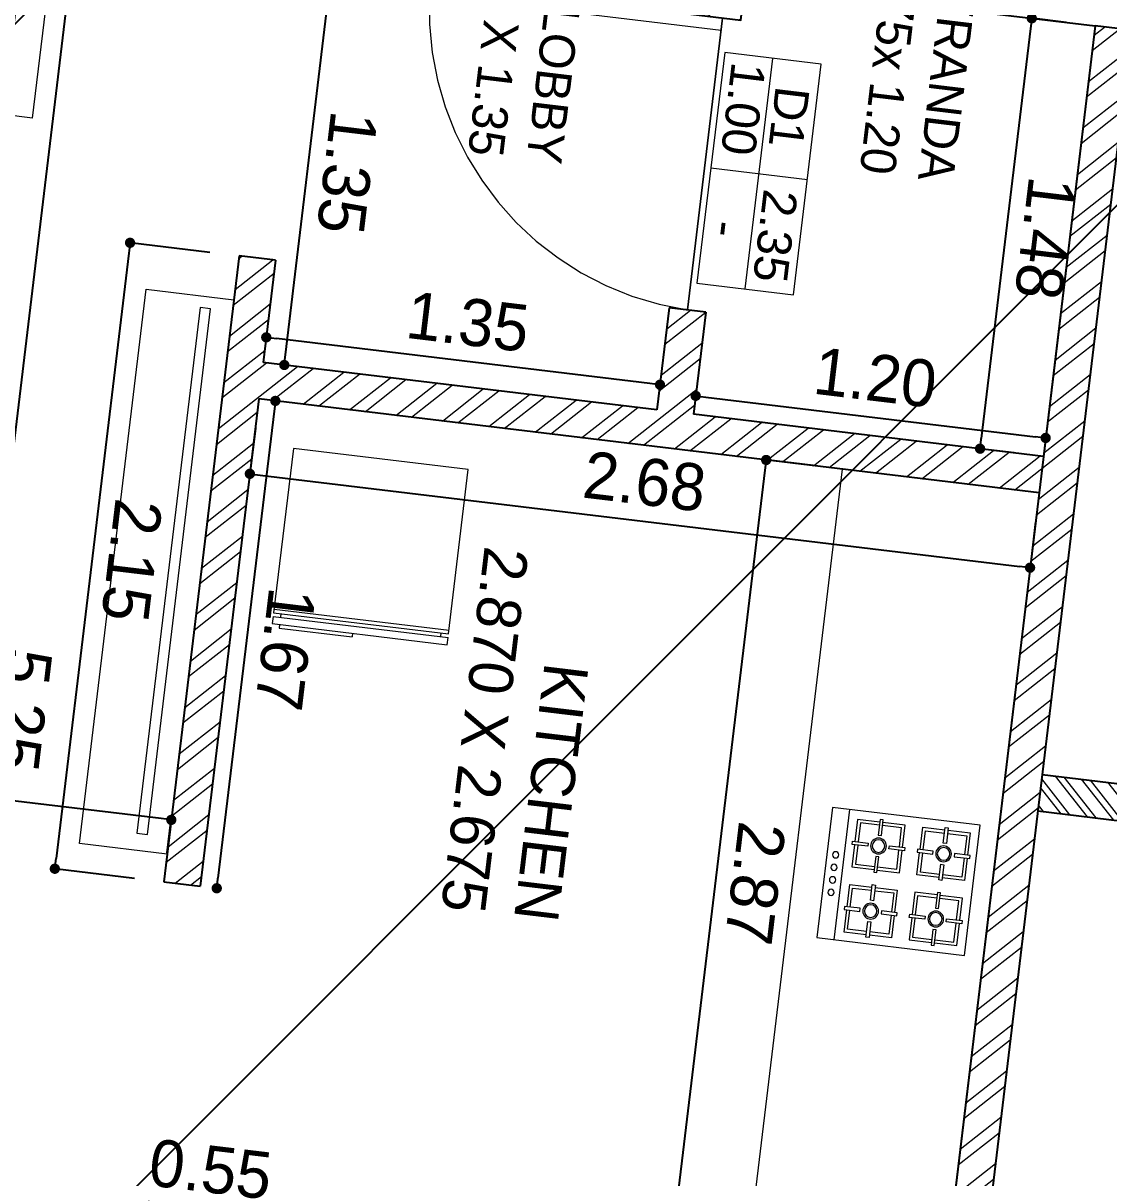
# Model space of a CAD drawing. Header units: metres. Extents: x 494 to 1845, y -666 to 1061.
# Drawn here: x 1753.7713 to 1753.9066, y 284.979 to 285.1229 of the extents above; entities that cross this region are included whole.
import ezdxf
from ezdxf.enums import TextEntityAlignment as Align

# ---------------------------------------------------------------- set-up
doc = ezdxf.new("R2010")
doc.units = ezdxf.units.M
doc.header["$MEASUREMENT"] = 0
doc.linetypes.add('1', pattern=[0])
doc.linetypes.add('DASHED2', pattern=[0.375, 0.25, -0.125])
doc.layers.get('Defpoints').update_dxf_attribs({"color": 12})
for name, color, linetype in [('A-AREA', 1, 'Continuous'), ('COLUMN', 1, 'Continuous'), ('VDA-TEXT', 250, '1')]:
    doc.layers.add(name, color=color, linetype=linetype)
for name, color, linetype, lineweight in [('A-Furniture', 8, 'Continuous', 13), ('A-Wall Hatch', 8, 'Continuous', 9), ('DIMENSION', 8, 'Continuous', 5), ('VDA-DOOR', 23, 'Continuous', 5), ('VDA-DW TAGS', 4, 'Continuous', 9), ('VDA-FURNITURE', 8, 'Continuous', 13), ('VDA-HATCH', 8, 'Continuous', 9), ('VDA-WALL', 250, 'Continuous', 25)]:
    doc.layers.add(name, color=color, linetype=linetype, lineweight=lineweight)
doc.styles.add('arial', font='arial.ttf', dxfattribs={"height": 0.3})
doc.styles.add('RS', font='GOTHIC.TTF')
doc.dimstyles.new('SMALL-1', dxfattribs={"dimtxt": 0.16, "dimasz": 0.035, "dimexe": 0, "dimexo": 0.1, "dimgap": 0.05, "dimtad": 1, "dimzin": 0, "dimdsep": 46, "dimtxsty": 'RS', "dimblk": 'DOT', "dimcen": 2.5, "dimclrd": 256, "dimclre": 256, "dimclrt": 5, "dimadec": 0, "dimazin": 0, "dimtfac": 1, "dimtdec": 3, "dimtofl": 0, "dimtmove": 0, "dimatfit": 3, "dimfxl": 0, "dimtolj": 1, "dimtzin": 0, "dimarcsym": 0})

# ---------------------------------------------------------------- blocks, each defined once
blk = doc.blocks.new('zw$FFF1')
at = {"layer": 'A-Furniture', "color": 8, "extrusion": (1.515233374942575e-06, 1.204778837000339e-06, 0.9999999999981264)}
for p, q in [((0.6212500063702464, 2.488734973128885), (0.6212433241307735, 1.938893890124746)), ((1.371250006370246, 2.488725858158432), (0.6212500063702464, 2.488734973128885)), ((1.371243322268128, 1.938725731684826), (1.371250006370246, 2.488725858158432)), ((1.548996269702911, 2.488723697606474), (1.548989587463439, 1.938882614485919)), ((2.298996269702911, 2.488714582519606), (1.548996269702911, 2.488723697606474)), ((2.298989585600793, 1.938714456046), (2.298996269702911, 2.488714582519606)), ((0.7212487906217575, 2.388733757776208), (0.7212421065196395, 1.838733757613227)), ((1.271248790435493, 2.38872707344126), (0.7212487906217575, 2.388733757776208)), ((1.271242106333375, 1.838727073278278), (1.271248790435493, 2.38872707344126)), ((1.648995053954422, 2.388722482253797), (1.648988369852304, 1.838722482090816)), ((2.198995053768158, 2.388715797802433), (1.648995053954422, 2.388722482253797)), ((2.19898836966604, 1.838715797755867), (2.198995053768158, 2.388715797802433)), ((0.6212433241307735, 1.938893890124746), (0.7214021123945713, 1.938733629649505)), ((0.7214021123945713, 1.938733629649505), (0.7212433218955994, 1.93873363151215)), ((1.271243321709335, 1.938726946944371), (1.371243322268128, 1.938725731568411)), ((1.548989587463439, 1.938882614485919), (1.649148375727236, 1.938722354010679)), ((1.649148375727236, 1.938722354010679), (1.648989585228264, 1.938722355989739)), ((2.198989585042, 1.93871567142196), (2.298989584669471, 1.938714456046)), ((0.7212421065196395, 1.838733757613227), (1.271242106333375, 1.838727073278278)), ((1.648988369852304, 1.838722482090816), (2.19898836966604, 1.838715797755867))]:
    blk.add_line(p, q, dxfattribs=at)
at = {"layer": 'A-Furniture', "color": 8, "extrusion": (1.515233371707305e-06, -1.204778841069292e-06, 0.9999999999981264)}
for p, q in [((0.5500000007450581, 1.850006682798266), (9.313225746154785e-10, 1.849999999860302)), ((0, 1.849999999860302), (2.24793329834938e-05, 0)), ((0.5500012151896954, 1.750006682821549), (0.5500000007450581, 1.850006682798266)), ((0.1000012140721083, 1.750001214910299), (0.1000212645158172, 0.1000012150034308)), ((0.6500012148171663, 1.750007897731848), (0.1000012150034308, 1.750001214910299)), ((0.6500212643295527, 0.1000078979413956), (0.6500012148171663, 1.750007897731848)), ((0.6500078989192843, 1.200007897801697), (0.1000078991055489, 1.200001214980148)), ((0.6500145820900798, 0.6500078978715464), (0.1000145813450217, 0.650001215049997)), ((0.6500212643295527, 0.1000078979413956), (0.1000212645158172, 0.1000012150034308)), ((0.5500224800780416, 6.68293796479702e-06), (0.5500212647020817, 0.1000066829146817)), ((0.5500224800780416, 6.68293796479702e-06), (2.24793329834938e-05, 0))]:
    blk.add_line(p, q, dxfattribs=at)
at = {"layer": 'A-Furniture', "color": 8, "extrusion": (1.515233371707305e-06, -1.204778841069291e-06, 0.9999999999981264)}
for p, q in [((2.212546726688743, 1.752808351884596), (0.7327740155160427, 1.752790371072479)), ((0.7327740155160427, 1.752790371072479), (0.7327941320836544, 0.09728157555218786)), ((2.212566843256354, 0.09729955636430532), (2.212546726688743, 1.752808351884596)), ((0.7327941320836544, 0.09728157555218786), (2.212566843256354, 0.09729955636430532))]:
    blk.add_line(p, q, dxfattribs=at)
blk = doc.blocks.new('zw$8B81')
at = {"layer": 'VDA-FURNITURE', "extrusion": (-2.11098337400021e-05, -1.086347123934214e-08, 0.9999999997771876)}
for p, q in [((0.03749999962747097, 0.6000000006752089), (0.01250000018626451, 0.6000000006752089)), ((0.01250000018626451, 0.6000000006752089), (0.01250000018626451, 1.164153218269348e-10)), ((0.03749999962747097, 0.6000000006752089), (0.03749999962747097, 1.164153218269348e-10)), ((0.6124999998137355, 0.6000000005587935), (0.04999999981373549, 0.6000000006752089)), ((0.04999999981373549, 0.6000000006752089), (0.04999999981373549, 1.164153218269348e-10)), ((0.0625, 0.6000000006752089), (0.0625, 1.164153218269348e-10)), ((0.6124999998137355, 0), (0.6124999998137355, 0.6000000005587935)), ((0.01250000018626451, 0.5750000003026798), (0, 0.5750000003026798)), ((0, 0.5750000003026798), (0, 0.3250000003026798)), ((0.04999999981373549, 0.5750000003026798), (0.03749999962747097, 0.5750000003026798)), ((0.01250000018626451, 0.3250000003026798), (0, 0.3250000003026798)), ((0.01250000018626451, 1.164153218269348e-10), (0.03749999962747097, 1.164153218269348e-10)), ((0.03749999962747097, 0.02500000048894435), (0.04999999981373549, 0.02500000048894435)), ((0.04999999981373549, 1.164153218269348e-10), (0.6124999998137355, 0))]:
    blk.add_line(p, q, dxfattribs=at)
blk = doc.blocks.new('zw$80F')
at = {"layer": 'A-Furniture', "extrusion": (0.0001700572638900426, -4.782336523538391e-05, 0.9999999843967263)}
blk.add_line((0.06005996465682983, 0.4461597442859784, 4.547967870777294e-07), (0.06005996465682983, 2.328306436538696e-10), dxfattribs=at)
at = {"layer": 'A-Furniture', "extrusion": (0.0001700572638900425, -4.78233652353839e-05, 0.9999999843967262), "elevation": -1.066843014996266e-05}
for points in [[(0.5062197120860219, 3.37604433298111e-09), (1.862645149230957e-09, -6.984919309616089e-10), (-9.313225746154785e-10, 0.4461597438203171), (0.5062197092920542, 0.4461597478948534)], [(0.1769623979926109, 0.4247097575571388), (0.1662374036386609, 0.4247097574407235), (0.1662374045699835, 0.3710847881156951), (0.1769623979926109, 0.3710847882321104)], [(0.3893172759562731, 0.4247097591869533), (0.4000422693789005, 0.4247097593033686), (0.4000422703102231, 0.3710847899783403), (0.3893172759562731, 0.3710847899783403)], [(0.08150995336472988, 0.3292573114158586), (0.0815099524334073, 0.3399823053041473), (0.1351349223405123, 0.3399823056533933), (0.1351349223405123, 0.3292573118815199)], [(0.2616898501291871, 0.3399823067011312), (0.2616898501291871, 0.3292573128128424), (0.2080648802220821, 0.3292573124635965), (0.2080648802220821, 0.3399823062354699)], [(0.3045898247510195, 0.3399823070503771), (0.3045898256823421, 0.3292573131620884), (0.3582147946581244, 0.3292573136277497), (0.3582147946581244, 0.3399823075160384)], [(0.4847697224467993, 0.3292573146754876), (0.4847697224467993, 0.3399823085637763), (0.4311447525396943, 0.339982308098115), (0.4311447525396943, 0.3292573142098263)], [(0.1662374055013061, 0.2445298605598509), (0.1769623989239335, 0.2445298606762663), (0.1769623989239335, 0.2981548300012946), (0.1662374045699835, 0.2981548298848793)], [(0.4000422712415457, 0.2445298625389114), (0.3893172778189182, 0.2445298624224961), (0.3893172768875957, 0.2981548317475244), (0.4000422712415457, 0.2981548317475244)], [(0.1662374055013061, 0.2016298851231113), (0.1769623989239335, 0.2016298852395266), (0.1769623998552561, 0.1480049159144983), (0.1662374055013061, 0.1480049159144983)], [(0.4000422712415457, 0.2016298869857565), (0.3893172778189182, 0.2016298869857565), (0.3893172778189182, 0.1480049176607281), (0.4000422721728683, 0.1480049177771434)], [(0.08150995429605246, 0.1169024329865351), (0.08150995429605246, 0.1061774390982464), (0.1351349242031574, 0.1061774395639077), (0.1351349242031574, 0.1169024334521964)], [(0.2616898519918323, 0.1061774406116456), (0.2616898510605097, 0.116902434383519), (0.2080648820847273, 0.116902434034273), (0.2080648820847273, 0.1061774401459843)], [(0.3045898266136646, 0.1061774409608915), (0.3045898266136646, 0.116902434732765), (0.3582147965207696, 0.1169024351984262), (0.3582147965207696, 0.1061774413101375)], [(0.4847697233781219, 0.1169024362461641), (0.4847697243094444, 0.1061774423578754), (0.4311447544023395, 0.1061774418922141), (0.4311447544023395, 0.1169024357805029)], [(0.1769624007865787, 0.02144998835865408), (0.1662374073639512, 0.02144998835865408), (0.1662374064326286, 0.07507495756726712), (0.1769624007865787, 0.07507495768368244)], [(0.3893172787502408, 0.02144999010488391), (0.4000422731041908, 0.02144999022129923), (0.4000422721728683, 0.07507495954632759), (0.3893172787502408, 0.07507495942991227)]]:
    blk.add_lwpolyline(points, close=True, dxfattribs=at)
for points in [[(0.1662374036386609, 0.4161297623068094), (0.09008994698524475, 0.4161297617247328), (0.09008994791656733, 0.3399823053041473)], [(0.1662374036386609, 0.405404768534936), (0.1008149413391948, 0.4054047679528594), (0.1008149422705173, 0.3399823054205626)], [(0.2531098546460271, 0.3399823067011312), (0.2531098537147045, 0.4161297630053014), (0.1769623979926109, 0.4161297624232247)], [(0.2423848612233996, 0.3399823065847158), (0.2423848602920771, 0.4054047691170126), (0.1769623979926109, 0.405404768534936)], [(0.3131698202341795, 0.3399823071667925), (0.3131698193028569, 0.416129763587378), (0.3893172759562731, 0.4161297641694546)], [(0.3238948136568069, 0.3399823071667925), (0.3238948136568069, 0.4054047698155046), (0.3893172759562731, 0.4054047702811658)], [(0.4000422703102231, 0.4161297642858699), (0.4761897260323167, 0.4161297648679465), (0.4761897269636393, 0.339982308447361)], [(0.4000422703102231, 0.4054047703975812), (0.4654647326096892, 0.4054047708632424), (0.4654647326096892, 0.3399823083309457)], [(0.09008994791656733, 0.3292573115322739), (0.0900899488478899, 0.2531098551116884), (0.1662374055013061, 0.253109855693765)], [(0.1008149422705173, 0.3292573115322739), (0.1008149422705173, 0.2638348489999771), (0.1662374045699835, 0.2638348495820537)], [(0.1769623989239335, 0.2531098558101803), (0.2531098555773497, 0.2531098563922569), (0.2531098546460271, 0.3292573128128424)], [(0.1769623989239335, 0.2638348495820537), (0.2423848612233996, 0.2638348501641303), (0.2423848612233996, 0.3292573126964271)], [(0.3893172768875957, 0.2531098574399948), (0.3131698211655021, 0.2531098568579182), (0.3131698202341795, 0.3292573132785037)], [(0.3893172768875957, 0.2638348513282835), (0.3238948145881295, 0.2638348508626223), (0.3238948145881295, 0.329257313394919)], [(0.4761897269636393, 0.3292573145590723), (0.4761897278949618, 0.2531098581384867), (0.4000422712415457, 0.2531098575564101)], [(0.4654647335410118, 0.3292573144426569), (0.4654647335410118, 0.2638348519103602), (0.4000422712415457, 0.2638348514446989)], [(0.09008994977921247, 0.1169024331029505), (0.0900899488478899, 0.1930498894071206), (0.1662374055013061, 0.1930498901056126)], [(0.1008149432018399, 0.1169024331029505), (0.1008149432018399, 0.1823248956352472), (0.1662374055013061, 0.1823248962173238)], [(0.1769623998552561, 0.1930498901056126), (0.2531098555773497, 0.1930498908041045), (0.2531098565086722, 0.116902434383519)], [(0.1769623998552561, 0.1823248963337392), (0.2423848621547222, 0.1823248967994004), (0.2423848621547222, 0.1169024342671037)], [(0.3893172778189182, 0.1930498918518424), (0.3131698211655021, 0.1930498912697658), (0.3131698220968246, 0.1169024348491803)], [(0.3893172778189182, 0.1823248979635537), (0.3238948155194521, 0.1823248974978924), (0.3238948155194521, 0.1169024349655956)], [(0.4761897288262844, 0.1169024361297488), (0.4761897278949618, 0.1930498925503343), (0.4000422712415457, 0.1930498919682577)], [(0.4654647344723344, 0.1169024361297488), (0.4654647344723344, 0.1823248986620456), (0.4000422721728683, 0.182324898079969)], [(0.1662374064326286, 0.03002998337615281), (0.09008995071053505, 0.0300299827940762), (0.09008994977921247, 0.1061774392146617)], [(0.1662374064326286, 0.04075497726444155), (0.1008149441331625, 0.04075497679878026), (0.1008149441331625, 0.106177439331077)], [(0.2531098565086722, 0.1061774404952303), (0.2531098574399948, 0.03002998407464474), (0.1769624007865787, 0.03002998349256814)], [(0.2423848630860448, 0.1061774403788149), (0.2423848630860448, 0.04075497784651816), (0.1769624007865787, 0.04075497738085687)], [(0.3131698220968246, 0.1061774409608915), (0.3131698230281472, 0.03002998454030603), (0.3893172787502408, 0.03002998523879796)], [(0.3238948155194521, 0.1061774410773069), (0.3238948164507747, 0.04075497854501009), (0.3893172787502408, 0.04075497901067138)], [(0.4000422731041908, 0.03002998523879796), (0.476189729757607, 0.03002998593728989), (0.4761897288262844, 0.1061774423578754)], [(0.4000422731041908, 0.0407549791270867), (0.465464735403657, 0.04075497970916331), (0.4654647344723344, 0.1061774422414601)]]:
    blk.add_lwpolyline(points, dxfattribs=at)
at = {"layer": 'A-Furniture', "extrusion": (0.0001700572638900425, -4.78233652353839e-05, 0.9999999843967262)}
for centre, radius in [((0.1715999056494323, 0.3346198096294238, -1.066843017786334e-05), 0.0268124846496025), ((0.1715999056494323, 0.3346198096294238, -1.066843017786334e-05), 0.0214499877197444), ((0.3946797728108046, 0.3346198113756665, -1.066843070753518e-05), 0.0268124846496025), ((0.3946797728108046, 0.3346198113756665, -1.066843070753518e-05), 0.0214499877197444), ((0.03002998689591295, 0.2874298348837457, -1.066842961552334e-05), 0.0107249938598722), ((0.03002998724480616, 0.2445298600964426, -1.066843031405722e-05), 0.0107249938598722), ((0.03002998759369927, 0.201629884028573, -1.066843038291535e-05), 0.0107249938598722), ((0.03002998794259228, 0.1587299092412676, -1.066842994458029e-05), 0.0107249938598722), ((0.1715999074636763, 0.111539937405965, -1.066842962649786e-05), 0.0268124846496025), ((0.1715999074636763, 0.111539937405965, -1.066842962649786e-05), 0.0214499877197444), ((0.3946797746250487, 0.1115399385701247, -1.066843035570653e-05), 0.0268124846496025), ((0.3946797746250487, 0.1115399385701247, -1.066843035570653e-05), 0.0214499877197444)]:
    blk.add_circle(centre, radius, dxfattribs=at)
blk = doc.blocks.new('zw$F1DC')
at = {"layer": 'VDA-DOOR'}
for p, q in [((2.601322194095701e-05, 0), (2.601322339979006e-05, 0.9000000000000001)), ((2.601322192941069e-05, 0.0379718426371404), (0.9000260132219293, 0.0379718426371404)), ((0.9000260132219293, 0.03797184263741812), (0.9000260132219293, 2.777222896099829e-13)), ((2.601322194095701e-05, 0), (0.9000260132219409, 2.777222896099829e-13))]:
    blk.add_line(p, q, dxfattribs=at).dxf.unprotected_set("ltscale", 0)
at = {"layer": 'VDA-DOOR', "linetype": 'DASHED2', "ltscale": 0.3}
blk.add_arc((-0.02829771850029106, -0.03040769462445214), 0.9308387142759031, 4.212750427302682, 88.25632433435375, dxfattribs=at)
blk = doc.blocks.new('zw$AB1F')
at = {"layer": 'VDA-DOOR', "xscale": 1.111111111003124, "yscale": 1.111111111003124, "zscale": 1.111111111003124, "rotation": 90.00000000080222}
blk.add_blockref('zw$F1DC', (0.9999999967510598, -1.13686837721616e-13), dxfattribs=at)
blk = doc.blocks.new('_Dot')
at = {"color": 0, "linetype": 'ByBlock', "lineweight": -2}
blk.add_line((-0.5, 0), (-1, 0), dxfattribs=at)
at = {"color": 0, "linetype": 'ByBlock', "const_width": 0.5}
blk.add_lwpolyline([(-0.25, 0, 1), (0.25, 0, 1)], format="xyb", close=True, dxfattribs=at)
blk = doc.blocks.new('*D1116')
at = {"layer": 'Defpoints', "color": 0, "transparency": 16777216}
for p in [(-5.433006156983083, 5.250000000000057), (-5.369999999999891, 5.250000000000057), (-5.369999999999891, 4.050000000000068)]:
    blk.add_point(p, dxfattribs=at)
at = {"layer": 'DIMENSION', "lineweight": -2, "transparency": 16777216}
for p, q in [((-5.433006156983083, 5.250000000000057), (-5.433006156983083, 5.250000000000057)), ((-5.433006156983083, 4.085000000000068), (-5.433006156983083, 5.215000000000057)), ((-5.433006156983083, 4.050000000000068), (-5.433006156983083, 4.050000000000068))]:
    blk.add_line(p, q, dxfattribs=at)
at = {"layer": 'DIMENSION', "lineweight": -2, "transparency": 16777216, "xscale": 0.035, "yscale": 0.035, "zscale": 0.035}
for p, rotation in [((-5.433006156983083, 5.250000000000057), 90), ((-5.433006156983083, 4.050000000000068), 270)]:
    blk.add_blockref('_Dot', p, dxfattribs=dict(at, rotation=rotation))
at = {"layer": 'DIMENSION', "color": 5, "transparency": 16777216, "insert": (-5.567030630130602, 4.650000000000063), "char_height": 0.16, "attachment_point": 5, "rotation": 90, "style": 'RS'}
blk.add_mtext('\\A1;1.20', dxfattribs=at)
blk = doc.blocks.new('*D1117')
at = {"layer": 'Defpoints', "color": 0, "transparency": 16777216}
for p in [(-6.8449999999998, 5.250000000000057), (-5.369999999999891, 5.250000000000057), (-5.369999999999891, 5.032654607238555)]:
    blk.add_point(p, dxfattribs=at)
at = {"layer": 'DIMENSION', "lineweight": -2, "transparency": 16777216}
for p, q in [((-6.8449999999998, 5.150000000000057), (-6.8449999999998, 5.032654607238555)), ((-5.369999999999891, 5.150000000000057), (-5.369999999999891, 5.032654607238555)), ((-6.8099999999998, 5.032654607238555), (-5.404999999999891, 5.032654607238555))]:
    blk.add_line(p, q, dxfattribs=at)
at = {"layer": 'DIMENSION', "lineweight": -2, "transparency": 16777216, "xscale": 0.035, "yscale": 0.035, "zscale": 0.035, "rotation": 180}
blk.add_blockref('_Dot', (-6.8449999999998, 5.032654607238555), dxfattribs=at)
at = {"layer": 'DIMENSION', "lineweight": -2, "transparency": 16777216, "xscale": 0.035, "yscale": 0.035, "zscale": 0.035}
blk.add_blockref('_Dot', (-5.369999999999891, 5.032654607238555), dxfattribs=at)
at = {"layer": 'DIMENSION', "color": 5, "transparency": 16777216, "insert": (-6.107499999999845, 5.166679080386074), "char_height": 0.16, "attachment_point": 5, "style": 'RS'}
blk.add_mtext('\\A1;1.48', dxfattribs=at)
blk = doc.blocks.new('*D1118')
at = {"layer": 'Defpoints', "color": 0, "transparency": 16777216}
for p in [(-5.369999999999891, 3.925000000000068), (-5.456038015565127, 2.575000000000045), (-5.369999999999891, 2.575000000000045)]:
    blk.add_point(p, dxfattribs=at)
at = {"layer": 'DIMENSION', "lineweight": -2, "transparency": 16777216}
for p, q in [((-5.456038015565127, 3.925000000000068), (-5.456038015565127, 3.925000000000068)), ((-5.456038015565127, 3.890000000000068), (-5.456038015565127, 2.610000000000046)), ((-5.456038015565127, 2.575000000000045), (-5.456038015565127, 2.575000000000045))]:
    blk.add_line(p, q, dxfattribs=at)
at = {"layer": 'DIMENSION', "lineweight": -2, "transparency": 16777216, "xscale": 0.035, "yscale": 0.035, "zscale": 0.035}
for p, rotation in [((-5.456038015565127, 3.925000000000068), 90), ((-5.456038015565127, 2.575000000000045), 270)]:
    blk.add_blockref('_Dot', p, dxfattribs=dict(at, rotation=rotation))
at = {"layer": 'DIMENSION', "color": 5, "transparency": 16777216, "insert": (-5.590062488712646, 3.250000000000057), "char_height": 0.16, "attachment_point": 5, "rotation": 90, "style": 'RS'}
blk.add_mtext('\\A1;1.35', dxfattribs=at)
blk = doc.blocks.new('*D1119')
at = {"layer": 'Defpoints', "color": 0, "transparency": 16777216}
for p in [(-6.7199999999998, 2.647177441153644), (-6.7199999999998, 2.575000000000045), (-5.369999999999891, 2.575000000000045)]:
    blk.add_point(p, dxfattribs=at)
at = {"layer": 'DIMENSION', "lineweight": -2, "transparency": 16777216}
for p, q in [((-6.7199999999998, 2.647177441153644), (-6.7199999999998, 2.647177441153644)), ((-5.404999999999891, 2.647177441153644), (-6.6849999999998, 2.647177441153644)), ((-5.369999999999891, 2.647177441153644), (-5.369999999999891, 2.647177441153644))]:
    blk.add_line(p, q, dxfattribs=at)
at = {"layer": 'DIMENSION', "lineweight": -2, "transparency": 16777216, "xscale": 0.035, "yscale": 0.035, "zscale": 0.035, "rotation": 180}
blk.add_blockref('_Dot', (-6.7199999999998, 2.647177441153644), dxfattribs=at)
at = {"layer": 'DIMENSION', "lineweight": -2, "transparency": 16777216, "xscale": 0.035, "yscale": 0.035, "zscale": 0.035}
blk.add_blockref('_Dot', (-5.369999999999891, 2.647177441153644), dxfattribs=at)
at = {"layer": 'DIMENSION', "color": 5, "transparency": 16777216, "insert": (-6.044999999999845, 2.781201914301163), "char_height": 0.16, "attachment_point": 5, "style": 'RS'}
blk.add_mtext('\\A1;1.35', dxfattribs=at)
blk = doc.blocks.new('*D1120')
at = {"layer": 'Defpoints', "color": 0, "transparency": 16777216}
for p in [(-3.575000000000045, 2.631493366183975), (-5.244999999999891, 2.575000000000045), (-3.575000000000045, 2.575000000000045)]:
    blk.add_point(p, dxfattribs=at)
at = {"layer": 'DIMENSION', "lineweight": -2, "transparency": 16777216}
for p, q in [((-5.244999999999891, 2.631493366183975), (-5.244999999999891, 2.631493366183975)), ((-5.209999999999891, 2.631493366183975), (-3.610000000000046, 2.631493366183975)), ((-3.575000000000045, 2.631493366183975), (-3.575000000000045, 2.631493366183975))]:
    blk.add_line(p, q, dxfattribs=at)
at = {"layer": 'DIMENSION', "lineweight": -2, "transparency": 16777216, "xscale": 0.035, "yscale": 0.035, "zscale": 0.035, "rotation": 180}
blk.add_blockref('_Dot', (-5.244999999999891, 2.631493366183975), dxfattribs=at)
at = {"layer": 'DIMENSION', "lineweight": -2, "transparency": 16777216, "xscale": 0.035, "yscale": 0.035, "zscale": 0.035}
blk.add_blockref('_Dot', (-3.575000000000045, 2.631493366183975), dxfattribs=at)
at = {"layer": 'DIMENSION', "color": 5, "transparency": 16777216, "insert": (-4.409999999999968, 2.765517839331493), "char_height": 0.16, "attachment_point": 5, "style": 'RS'}
blk.add_mtext('\\A1;1.67', dxfattribs=at)
blk = doc.blocks.new('*D1121')
at = {"layer": 'Defpoints', "color": 0, "transparency": 16777216}
for p in [(-5.244999999999891, 5.250000000000057), (-4.988439704478878, 5.250000000000057), (-5.244999999999891, 2.575000000000045)]:
    blk.add_point(p, dxfattribs=at)
at = {"layer": 'DIMENSION', "lineweight": -2, "transparency": 16777216}
for p, q in [((-5.144999999999891, 5.250000000000057), (-4.988439704478878, 5.250000000000057)), ((-4.988439704478878, 2.610000000000046), (-4.988439704478878, 5.215000000000057)), ((-5.144999999999891, 2.575000000000045), (-4.988439704478878, 2.575000000000045))]:
    blk.add_line(p, q, dxfattribs=at)
at = {"layer": 'DIMENSION', "lineweight": -2, "transparency": 16777216, "xscale": 0.035, "yscale": 0.035, "zscale": 0.035}
for p, rotation in [((-4.988439704478878, 5.250000000000057), 90), ((-4.988439704478878, 2.575000000000045), 270)]:
    blk.add_blockref('_Dot', p, dxfattribs=dict(at, rotation=rotation))
at = {"layer": 'DIMENSION', "color": 5, "transparency": 16777216, "insert": (-5.122464177626397, 3.912500000000051), "char_height": 0.16, "attachment_point": 5, "rotation": 90, "style": 'RS'}
blk.add_mtext('\\A1;2.68', dxfattribs=at)
blk = doc.blocks.new('*D1122')
at = {"layer": 'Defpoints', "color": 0, "transparency": 16777216}
for p in [(-5.244999999672473, 4.574999988457023), (-2.375, 4.574999988457023), (-2.375, 4.314406018153022)]:
    blk.add_point(p, dxfattribs=at)
at = {"layer": 'DIMENSION', "lineweight": -2, "transparency": 16777216}
for p, q in [((-5.244999999672473, 4.474999988457023), (-5.244999999672473, 4.314406018153022)), ((-2.375, 4.474999988457023), (-2.375, 4.314406018153022)), ((-5.209999999672473, 4.314406018153022), (-2.41, 4.314406018153022))]:
    blk.add_line(p, q, dxfattribs=at)
at = {"layer": 'DIMENSION', "lineweight": -2, "transparency": 16777216, "xscale": 0.035, "yscale": 0.035, "zscale": 0.035, "rotation": 180}
blk.add_blockref('_Dot', (-5.244999999672473, 4.314406018153022), dxfattribs=at)
at = {"layer": 'DIMENSION', "lineweight": -2, "transparency": 16777216, "xscale": 0.035, "yscale": 0.035, "zscale": 0.035}
blk.add_blockref('_Dot', (-2.375, 4.314406018153022), dxfattribs=at)
at = {"layer": 'DIMENSION', "color": 5, "transparency": 16777216, "insert": (-3.809999999836236, 4.448430491300541), "char_height": 0.16, "attachment_point": 5, "style": 'RS'}
blk.add_mtext('\\A1;2.87', dxfattribs=at)
blk = doc.blocks.new('*D1126')
at = {"layer": 'Defpoints', "color": 0, "transparency": 16777216}
for p in [(-2.375, 3), (-2.488801580191421, 2.450000000000045), (-2.375, 2.450000000000045)]:
    blk.add_point(p, dxfattribs=at)
at = {"layer": 'DIMENSION', "lineweight": -2, "transparency": 16777216}
for p, q in [((-2.475, 3), (-2.488801580191421, 3)), ((-2.488801580191421, 2.965), (-2.488801580191421, 2.485000000000046)), ((-2.475, 2.450000000000045), (-2.488801580191421, 2.450000000000045))]:
    blk.add_line(p, q, dxfattribs=at)
at = {"layer": 'DIMENSION', "lineweight": -2, "transparency": 16777216, "xscale": 0.035, "yscale": 0.035, "zscale": 0.035}
for p, rotation in [((-2.488801580191421, 3), 90), ((-2.488801580191421, 2.450000000000045), 270)]:
    blk.add_blockref('_Dot', p, dxfattribs=dict(at, rotation=rotation))
at = {"layer": 'DIMENSION', "color": 5, "transparency": 16777216, "insert": (-2.622826053338939, 2.725000000000023), "char_height": 0.16, "attachment_point": 5, "rotation": 90, "style": 'RS'}
blk.add_mtext('\\A1;0.55', dxfattribs=at)
blk = doc.blocks.new('*D1127')
at = {"layer": 'Defpoints', "color": 0, "transparency": 16777216}
for p in [(-5.7199999999998, 2.450000000000045), (-3.575000000000045, 2.450000000000045), (-3.575000000000045, 2.076294359036353)]:
    blk.add_point(p, dxfattribs=at)
at = {"layer": 'DIMENSION', "lineweight": -2, "transparency": 16777216}
for p, q in [((-5.7199999999998, 2.350000000000045), (-5.7199999999998, 2.076294359036353)), ((-3.575000000000045, 2.350000000000045), (-3.575000000000045, 2.076294359036353)), ((-5.6849999999998, 2.076294359036353), (-3.610000000000046, 2.076294359036353))]:
    blk.add_line(p, q, dxfattribs=at)
at = {"layer": 'DIMENSION', "lineweight": -2, "transparency": 16777216, "xscale": 0.035, "yscale": 0.035, "zscale": 0.035, "rotation": 180}
blk.add_blockref('_Dot', (-5.7199999999998, 2.076294359036353), dxfattribs=at)
at = {"layer": 'DIMENSION', "lineweight": -2, "transparency": 16777216, "xscale": 0.035, "yscale": 0.035, "zscale": 0.035}
blk.add_blockref('_Dot', (-3.575000000000045, 2.076294359036353), dxfattribs=at)
at = {"layer": 'DIMENSION', "color": 5, "transparency": 16777216, "insert": (-4.647499999999923, 2.210318832183872), "char_height": 0.16, "attachment_point": 5, "style": 'RS'}
blk.add_mtext('\\A1;2.15', dxfattribs=at)
blk = doc.blocks.new('*D1128')
at = {"layer": 'Defpoints', "color": 0, "transparency": 16777216}
for p in [(-3.575000000000045, 2.450000000000045), (-3.787470807741784, -0.8999999999999773), (-3.575000000000045, -0.8999999999999773)]:
    blk.add_point(p, dxfattribs=at)
at = {"layer": 'DIMENSION', "lineweight": -2, "transparency": 16777216}
for p, q in [((-3.675000000000046, 2.450000000000045), (-3.787470807741784, 2.450000000000045)), ((-3.787470807741784, 2.415000000000045), (-3.787470807741784, -0.8649999999999772)), ((-3.675000000000046, -0.8999999999999773), (-3.787470807741784, -0.8999999999999773))]:
    blk.add_line(p, q, dxfattribs=at)
at = {"layer": 'DIMENSION', "lineweight": -2, "transparency": 16777216, "xscale": 0.035, "yscale": 0.035, "zscale": 0.035}
for p, rotation in [((-3.787470807741784, 2.450000000000045), 90), ((-3.787470807741784, -0.8999999999999773), 270)]:
    blk.add_blockref('_Dot', p, dxfattribs=dict(at, rotation=rotation))
at = {"layer": 'DIMENSION', "color": 5, "transparency": 16777216, "insert": (-3.921495280889302, 0.7750000000000341), "char_height": 0.16, "attachment_point": 5, "rotation": 90, "style": 'RS'}
blk.add_mtext('\\A1;3.35', dxfattribs=at)
blk = doc.blocks.new('*D1129')
at = {"layer": 'Defpoints', "color": 0, "transparency": 16777216}
for p in [(-6.7199999999998, 1.765842333421688), (-6.7199999999998, 0), (-1.474999999999909, 0)]:
    blk.add_point(p, dxfattribs=at)
at = {"layer": 'DIMENSION', "lineweight": -2, "transparency": 16777216}
for p, q in [((-6.7199999999998, 1.465842333421688), (-6.7199999999998, 1.765842333421688)), ((-1.509999999999909, 1.765842333421688), (-6.6849999999998, 1.765842333421688)), ((-1.474999999999909, 1.465842333421688), (-1.474999999999909, 1.765842333421688))]:
    blk.add_line(p, q, dxfattribs=at)
at = {"layer": 'DIMENSION', "lineweight": -2, "transparency": 16777216, "xscale": 0.035, "yscale": 0.035, "zscale": 0.035, "rotation": 180}
blk.add_blockref('_Dot', (-6.7199999999998, 1.765842333421688), dxfattribs=at)
at = {"layer": 'DIMENSION', "lineweight": -2, "transparency": 16777216, "xscale": 0.035, "yscale": 0.035, "zscale": 0.035}
blk.add_blockref('_Dot', (-1.474999999999909, 1.765842333421688), dxfattribs=at)
at = {"layer": 'DIMENSION', "color": 5, "transparency": 16777216, "insert": (-4.097499999999854, 1.899866806569206), "char_height": 0.16, "attachment_point": 5, "style": 'RS'}
blk.add_mtext('\\A1;5.25', dxfattribs=at)
blk = doc.blocks.new('D1 F')
at = {"layer": 'VDA-DW TAGS'}
for p, q in [((1532.299482118867, 322.9946180821721), (1532.299482118867, 323.3254926719023)), ((1532.694222322619, 323.1600553770372), (1531.904482118867, 323.1600553770372))]:
    blk.add_line(p, q, dxfattribs=at)
blk.add_lwpolyline([(1532.694222322619, 323.3254926719023), (1531.904482118867, 323.3254926719023), (1531.904482118867, 322.9946180821721), (1532.694222322619, 322.9946180821721)], close=True, dxfattribs=at)
at = {"layer": 'VDA-DW TAGS', "char_height": 0.1159809851405905, "attachment_point": 8, "style": 'arial'}
for s, insert, width in [('D1', (1532.096775627292, 323.1807167964294), 0.2822932409837917), ('2.35', (1532.503598511653, 323.1807167964294), 0.2822932409837917), ('1.00', (1532.087259317061, 323.0209378110397), 0.275840167237977), ('-', (1532.499696360571, 323.0152795015642), 0.3661736348513708)]:
    blk.add_mtext(s, dxfattribs=dict(at, insert=insert, width=width))
blk = doc.blocks.new('SDFDSFD')
at = {"layer": 'A-Wall Hatch', "ltscale": 0.1}
h = blk.add_hatch(dxfattribs=at)
h.set_pattern_fill('ANSI32', color=256, scale=0.3, angle=270)
h.set_pattern_definition([(315, (-5.76940198055172, -2.326928868841492), (0.07954951288348662, 0.07954951288348659), []), (315, (-5.76940198055172, -2.379961877341486), (0.07954951288348662, 0.07954951288348659), [])])
h.paths.add_polyline_path([(-3.575000000000045, 2.575000000000045), (-5.244999999999891, 2.575000000000045), (-5.244999999999891, 5.250000000000057), (-1.349999999999909, 5.250000000000057), (-1.349999999999909, 5.375000000000057), (-6.8449999999998, 5.375000000000057), (-6.8449999999998, 5.250000000000057), (-5.369999999999891, 5.250000000000057), (-5.369999999999891, 4.050000000000068), (-5.7199999999998, 4.050000000000068), (-5.7199999999998, 3.925000000000068), (-5.369999999999891, 3.925000000000068), (-5.369999999999891, 2.575000000000045), (-5.7199999999998, 2.575000000000045), (-5.7199999999998, 2.450000000000045), (-3.575000000000045, 2.450000000000045)])
h.paths.add_polyline_path([(-7.7199999999998, -2.949999999999989), (-7.7199999999998, -0.8999999999999773), (-6.8449999999998, -0.8999999999999773), (-6.8449999999998, 4.050000000000068), (-6.7199999999998, 4.050000000000068), (-6.7199999999998, -0.8999999999999773), (-6.449999999999863, -0.8999999999999773), (-6.449999999999863, -1.024999999999977), (-7.5949999999998, -1.024999999999977), (-7.5949999999998, -2.949999999999989)])
h.paths.add_polyline_path([(-2.375, -0.8999999999999773), (-4.649999999999864, -0.8999999999999773), (-4.649999999999864, -4.5), (-4.524999999999864, -4.5), (-4.524999999999864, -1.024999999999977), (-2.375, -1.024999999999977)])
h.paths.add_polyline_path([(-0.974999999999909, 2.999860553396445), (-0.9809027286516994, 2.999860553396445), (-1.349999999999909, 3), (-1.349999999999909, 4.050000000000068), (-1.474999999999909, 4.050000000000068), (-1.474999999999909, 3), (-2.375, 3), (-2.375, 2.450000000000045), (-2.25, 2.450000000000045), (-2.25, 2.875), (-1.474999999999909, 2.875), (-1.474999999999909, 0), (-1.349999999999909, 0), (-1.349999999999909, 0.8000000000000114), (-0.625, 0.8000000000000114), (-0.625, 0.9250000000000114), (-1.349999999999909, 0.9250000000000114), (-1.349999999999909, 2.875), (-0.974999999999909, 2.875)])
h.paths.add_polyline_path([(2.674999999999955, 3), (1.024999999999864, 3), (1.024999999999864, 4.350000000000023), (1.974999999999909, 4.350000000000023), (1.974999999999909, 4.474860553396468), (0.8999999999998636, 4.475000000000023), (0.8999999999998636, 3), (-0.375, 3), (-0.375, 2.875), (2.674999999999955, 2.875)])
h.paths.add_polyline_path([(-0.625, -1.925000000000011), (-1.349999999999909, -1.925000000000011), (-1.349999999999909, -1.024999999999977), (-0.900000000000091, -1.024999999999977), (-0.900000000000091, -0.8999999999999773), (-1.474999999999909, -0.8999999999999773), (-1.474999999999909, -4.5), (-0.974999999999909, -4.5), (-0.974999999999909, -4.375139446603555), (-0.9809027286516994, -4.375139446603555), (-1.349999999999909, -4.375), (-1.349999999999909, -2.050000003470643), (-0.625, -2.050000000000011)])
h.paths.add_polyline_path([(3.549999999999955, 4.475000000000023), (2.574999999999818, 4.475000000000023), (2.574999999999818, 4.350000000000023), (3.424999999999955, 4.350000000000023), (3.424999999999955, 3), (3.549999999999955, 3)])
h.paths.add_polyline_path([(0.125, -1.925000000000011), (0, -1.925000000000011), (0, -4.375), (-0.375, -4.375), (-0.375, -4.5), (0.125, -4.5)])
h.paths.add_polyline_path([(0.125, 2.875), (0, 2.875), (0, 0), (0.125, 0)])
h.paths.add_polyline_path([(4.875, 3), (3.549999999999955, 3), (3.549999999999955, 2.875), (4.875, 2.875)])
h.paths.add_polyline_path([(3.549999999999955, 3), (3.424999999999955, 3), (3.424999999999955, 2.875), (3.549999999999955, 2.875)])
h.paths.add_polyline_path([(3.549999999999955, 0.112500000000017), (3.424999999999955, 0.1125000000000171), (3.424999999999955, -0.8999999999999773), (0, -0.8999999999999773), (0, -1.024999999999977), (3.424999999999955, -1.024999999999977), (3.424999999999955, -4.5), (3.549999999999955, -4.5), (3.549999999999955, -1.024999999999977), (4.875, -1.024999999999977), (4.875, -0.8999999999999773), (3.549999999999955, -0.8999999999999773)])
h.paths.add_polyline_path([(3.424999999999955, 1.912500000000017), (3.549999999999955, 1.912500000000017), (3.549999999999955, 2.875), (3.424999999999955, 2.875)])
at = {"layer": 'A-AREA'}
blk.add_lwpolyline([(-6.719999996423402, -0.8999999999999735), (-6.719999854798061, 4.050000000000068), (-6.8449999999998, 4.050000000000068), (-6.8449999999998, 5.249999980287555), (-5.720000043197842, 5.249999980287555), (-5.244999999999891, 5.250000000000057), (-1.474999999999909, 5.250000000000057)], dxfattribs=at)
at = {"layer": 'VDA-DOOR'}
blk.add_line((-5.7199999999998, 3.987500000000068), (-6.7199999999998, 3.987500000000068), dxfattribs=at)
at = {"layer": 'VDA-FURNITURE', "extrusion": (5.288793786087774e-06, -0.0001649503115213743, 0.9999999863817116)}
blk.add_line((-5.244999999672473, 4.574999988457023), (-1.474999997820305, 4.57500023235076), dxfattribs=at)
at = {"layer": 'VDA-FURNITURE', "extrusion": (4.368272014304201e-06, 5.8104550666431e-06, 0.9999999999735785), "elevation": -2.491889076127254e-06}
blk.add_lwpolyline([(-3.669999998499407, 2.4499999215343), (-3.669999998499407, 2.149999921538665), (-5.570000000981963, 2.149999921538665), (-5.570000000981963, 2.4499999215343)], dxfattribs=at)
blk.add_lwpolyline([(-3.728585903656494, 2.37501593266029), (-5.529525053563702, 2.37501593266029), (-5.529525053563702, 2.339017416868273), (-3.728585903656494, 2.339017416868273)], close=True, dxfattribs=at)
at = {"layer": 'VDA-WALL'}
for p, q in [((-6.8449999999998, 5.375000000000057), (-6.8449999999998, 5.250000000000057)), ((-6.8449999999998, 5.375000000000057), (-1.349999999999909, 5.375000000000057)), ((-6.8449999999998, 5.250000000000057), (-5.369999999999891, 5.250000000000057)), ((-5.369999999999891, 5.250000000000057), (-5.369999999999891, 4.050000000000068)), ((-5.244999999999891, 5.250000000000057), (-1.349999999999909, 5.250000000000057)), ((-5.244999999999891, 5.250000000000057), (-5.244999999999891, 2.575000000000045)), ((-5.7199999999998, 4.050000000000068), (-5.369999999999891, 4.050000000000068)), ((-5.7199999999998, 4.050000000000068), (-5.7199999999998, 3.925000000000068)), ((-5.7199999999998, 3.925000000000068), (-5.369999999999891, 3.925000000000068)), ((-5.369999999999891, 3.925000000000068), (-5.369999999999891, 2.575000000000045)), ((-5.7199999999998, 2.575000000000045), (-5.369999999999891, 2.575000000000045)), ((-5.7199999999998, 2.575000000000045), (-5.7199999999998, 2.450000000000045)), ((-5.244999999999891, 2.575000000000045), (-3.575000000000045, 2.575000000000045)), ((-3.575000000000045, 2.450000000000045), (-3.575000000000045, 2.575000000000045)), ((-5.7199999999998, 2.450000000000045), (-3.575000000000045, 2.450000000000045))]:
    blk.add_line(p, q, dxfattribs=at)
at = {"layer": 'VDA-DOOR', "extrusion": (0.000304609534593461, 0.0001294728292490783, 0.9999999452249075), "rotation": 179.9999977404057}
blk.add_blockref('zw$AB1F', (-5.719999780978499, 3.987473520805046, -0.0012260970985791), dxfattribs=at)
at = {"layer": 'VDA-FURNITURE', "extrusion": (4.3682720143042e-06, 5.810455066643099e-06, 0.9999999999735784), "xscale": -1}
for name, p, rotation in [('zw$80F', (-4.09804048806337, 4.67932995764478, 9.287680883081271e-06), 269.9999997515905), ('zw$FFF1', (-6.651941770021239, 1.695850783573212, -1.920382629817319e-05), 179.9999997265776)]:
    blk.add_blockref(name, p, dxfattribs=dict(at, rotation=rotation))
at = {"layer": 'VDA-FURNITURE', "extrusion": (4.3682720143042e-06, 5.810455066643099e-06, 0.9999999999735784), "rotation": 179.999999726599}
blk.add_blockref('zw$8B81', (-4.478777702227731, 3.31167156930237, -3.222004465425748e-07), dxfattribs=at)
at = {"layer": 'VDA-HATCH'}
blk.add_blockref('D1 F', (-1538.508584292636, -318.985920863777), dxfattribs=at)
at = {"layer": 'VDA-TEXT', "extrusion": (4.368272014304201e-06, 5.8104550666431e-06, 0.9999999999735785), "width": 1.314504061156185e-11, "attachment_point": 3, "style": 'arial'}
for s, insert, char_height, text_direction in [('\\pi0.43554;{\\fCentury Gothic|b0|i0|c0|p34;VERANDA}\\P\\pi0.39524;{\\fCentury Gothic|b0|i0|c0|p34;1.475x 1.20}', (-6.25559442654253, 4.833204635362733), 0.12, (0.9999999999904592, -3.395290856795458e-13, -4.368272014375968e-06)), ('\\pi0.84973;{\\fCentury Gothic|b0|i0|c0|p34;KITCHEN  }\\P\\pi0.62825;{\\fCentury Gothic|b0|i0|c0|p34;2.870 X 2.675}', (-3.593860439518267, 3.798188059361621), 0.15, (0.9999999999904591, -3.395399344684386e-13, -4.368272014375967e-06)), ('\\pi0.42016;{\\fCentury Gothic|b0|i0|c0|p34;EN.LOBBY }\\P\\pi0.38186;{\\fCentury Gothic|b0|i0|c0|p34;1.35 X 1.35}', (-6.157022350109173, 3.501890172508297), 0.12, (0.9999999999904591, -3.395399344684386e-13, -4.368272014375967e-06))]:
    blk.add_mtext(s, dxfattribs=dict(at, insert=insert, char_height=char_height, text_direction=text_direction))
at = {"layer": 'DIMENSION'}
for base, p1, p2, picture, middle in [((-5.369999999999891, 5.032654607238555), (-6.8449999999998, 5.250000000000057), (-5.369999999999891, 5.250000000000057), '*D1117', (-6.107499999999845, 5.166679080386074)), ((-2.375, 4.314406018153022), (-5.244999999672473, 4.574999988457023), (-2.375, 4.574999988457023), '*D1122', (-3.809999999836236, 4.448430491300541)), ((-6.7199999999998, 2.647177441153644), (-5.369999999999891, 2.575000000000045), (-6.7199999999998, 2.575000000000045), '*D1119', (-6.044999999999845, 2.781201914301163)), ((-3.575000000000045, 2.631493366183975), (-5.244999999999891, 2.575000000000045), (-3.575000000000045, 2.575000000000045), '*D1120', (-4.409999999999968, 2.765517839331493)), ((-3.575000000000045, 2.076294359036353), (-5.7199999999998, 2.450000000000045), (-3.575000000000045, 2.450000000000045), '*D1127', (-4.647499999999923, 2.210318832183872)), ((-6.7199999999998, 1.765842333421688), (-1.474999999999909, 0), (-6.7199999999998, 0), '*D1129', (-4.097499999999854, 1.899866806569206))]:
    dim = blk.add_linear_dim(base=base, p1=p1, p2=p2, dimstyle='SMALL-1', dxfattribs=at)
    dim.commit()
    dim.dimension.update_dxf_attribs({"geometry": picture, "text_midpoint": middle})
for base, p1, p2, picture, middle in [((-5.433006156983083, 5.250000000000057), (-5.369999999999891, 4.050000000000068), (-5.369999999999891, 5.250000000000057), '*D1116', (-5.567030630130602, 4.650000000000063)), ((-4.988439704478878, 5.250000000000057), (-5.244999999999891, 2.575000000000045), (-5.244999999999891, 5.250000000000057), '*D1121', (-5.122464177626397, 3.912500000000051)), ((-5.456038015565127, 2.575000000000045), (-5.369999999999891, 3.925000000000068), (-5.369999999999891, 2.575000000000045), '*D1118', (-5.590062488712646, 3.250000000000057)), ((-3.787470807741784, -0.8999999999999773), (-3.575000000000045, 2.450000000000045), (-3.575000000000045, -0.8999999999999773), '*D1128', (-3.921495280889302, 0.7750000000000341))]:
    dim = blk.add_linear_dim(base=base, p1=p1, p2=p2, angle=90, dimstyle='SMALL-1', dxfattribs=at)
    dim.commit()
    dim.dimension.update_dxf_attribs({"geometry": picture, "text_midpoint": middle})
dim = blk.add_linear_dim(base=(-2.488801580191421, 2.450000000000045), p1=(-2.375, 3), p2=(-2.375, 2.450000000000045), angle=90, dimstyle='SMALL-1', dxfattribs=at)
dim.commit()
dim.dimension.update_dxf_attribs({"geometry": '*D1126', "text_midpoint": (-2.488801580191421, 2.725000000000023), "dimtype": 160})
blk = doc.blocks.new('zw$2126')
at = {"layer": 'VDA-HATCH'}
h = blk.add_hatch(dxfattribs=at)
h.set_pattern_fill('ANSI32', color=256, scale=0.17)
h.set_pattern_definition([(45, (-1375.869545427578, -268.338946378217), (-0.04507805730064241, 0.04507805730064241), []), (45, (-1375.839493389429, -268.338946378217), (-0.04507805730064241, 0.04507805730064241), [])])
h.paths.add_polyline_path([(75.79768394758003, 14.34327337265387), (75.79653084894449, 14.4691394898789), (56.96329349353323, 12.06633766877695), (26.24767419176169, 12.06633766877695), (26.24767419176169, 11.94133766877695), (56.97123524663425, 11.94133766877695)])
h.paths.add_polyline_path([(38.49767419176192, 1.541337668776919), (38.49767419176192, 1.666337668776919), (39.37267419176192, 1.666337668776919), (39.37267419176192, 5.09133766877693), (39.43517419153159, 5.09133766877693), (39.49767419176192, 5.09133766877693), (39.49767419176192, 1.666337668776919), (40.09767419176205, 1.666337668776919), (40.09767419176205, 1.541337668776919)])
h.paths.add_polyline_path([(44.4226741917621, 1.541337668558526), (44.4226741917621, 1.666337668558526), (45.02267419176201, 1.666337668776919), (45.02267419176201, 5.09133766877693), (45.14767419176201, 5.09133766877693), (45.14767419176201, 1.666337668776919), (45.74767419176214, 1.666337668776919), (45.74767419176214, 1.541337668776919)])
h.paths.add_polyline_path([(41.59767419176183, 1.541337668776919), (41.59767419176183, 1.666337668776919), (42.19767419176196, 1.666337668776862), (42.19767419176196, 5.091337668776873), (42.32267419176196, 5.091337668776873), (42.32267419176196, 1.666337668776862), (42.9226741917621, 1.666337668558526), (42.9226741917621, 1.541337668558526)])
h.paths.add_polyline_path([(47.24767419176214, 1.541337668776919), (47.24767419176214, 1.666337668776919), (47.84767419176205, 1.666337668776919), (47.84767419176205, 5.09133766877693), (47.97267419176205, 5.09133766877693), (47.97267419176205, 1.541337668776919)])
h.paths.add_polyline_path([(80.8676920203659, 10.85393191532688), (80.86768786850348, 10.94143191952537), (81.59268786850339, 10.94143191952537), (81.59268786850339, 10.81643191952537), (80.99269202036544, 10.81643190713527), (80.99269485388504, 9.61642595332006), (80.8676920203659, 9.616425658026628)])
h.paths.add_polyline_path([(78.06128576923379, 14.75808382505409), (79.0159361344954, 14.87988102820509), (79.18958904477654, 14.90203619575209), (79.21610965882087, 14.9054197765206), (80.06967332741192, 15.01432003081914), (80.08549297652826, 14.890325116805), (78.07710541835036, 14.63408891103796)])
h.paths.add_polyline_path([(83.392685323769, 15.43827949946592), (83.517685323769, 15.43827949946723), (83.517685323769, 10.51643155573822), (83.392685323769, 10.51643155573822)])
h.paths.add_polyline_path([(81.85520008938488, 15.24212297697932), (81.87101973850122, 15.11812806296535), (83.392685323769, 15.31226679601525), (83.39268522095995, 15.43828001596324)])
h.paths.add_polyline_path([(61.07267419176196, 1.041337668667779), (61.07267419176196, 4.066337668776953), (61.19767419176196, 4.066337668776953), (61.19767419176196, 1.041337668667779)])
h.paths.add_polyline_path([(60.92267419176187, 4.96633766877693), (60.92267419176187, 5.09133766877693), (63.57267365890198, 5.09133766877693), (63.57267365890198, 4.96633766877693)])
h.paths.add_polyline_path([(63.57267419178629, 2.791359240642976), (63.69767419178629, 2.791359240642976), (63.69767419176173, 0.6413376687769414), (63.57267419176173, 0.6413376687769414)])
h.paths.add_polyline_path([(82.34268786850339, 10.81643191952537), (82.34268786850339, 10.94143191952537), (83.392685323769, 10.94143191962087), (83.392685323769, 10.81643191962087)])
h.paths.add_polyline_path([(62.54767419176187, 2.516337668667802), (63.57267419178356, 2.516337668667802), (63.57267419176173, 2.641337668667802), (62.54767419176187, 2.641337668667802)])
h.paths.add_polyline_path([(47.84767419176205, 0.6413376687769414), (47.84767419176205, 0.7663376687769414), (48.60392419176219, 0.7663376687769414), (48.60392419176219, 0.6413376687769414)])
h.paths.add_polyline_path([(50.10392419176219, 0.6413376687769414), (50.10392419176219, 0.7663376687769414), (51.36642419176223, 0.7663376687769414), (51.36642419176223, 0.6413376687769414)])
h.paths.add_polyline_path([(47.84767419176205, 1.541337668776919), (47.84767419176205, 0.7663376687769414), (47.97267419176205, 0.7663376687769414), (47.97267419176205, 1.541337668776919)])
h.paths.add_polyline_path([(60.32267419176219, 2.066337668667757), (61.07267419176196, 2.066337668667757), (61.07267419176196, 2.191337668667757), (60.32267419176219, 2.191337668667757)])
h.paths.add_polyline_path([(75.79768394758003, 14.46928660571723), (75.79768394758003, 14.34327337265381), (76.29157865637671, 14.40628596488307), (76.27575900726083, 14.53028087889385)])
h.paths.add_polyline_path([(62.54767419176187, 1.041337668667779), (62.54767419176051, 1.766337668667802), (62.67267419176051, 1.766337668667802), (62.67267419176187, 1.041337668667779)])
h.paths.add_polyline_path([(60.47267419176228, 3.689167634069008), (61.07267419176196, 3.689167634069008), (61.07267419176196, 3.814167634069008), (60.47267419176228, 3.814167634069008)])
h.paths.add_polyline_path([(60.62267419176192, 1.041337668667779), (60.62267419176192, 1.166337668667779), (61.07267419176196, 1.166337668667779), (61.07267419176173, 1.041337668667779)])
h.paths.add_polyline_path([(59.57267419176196, 1.041337668667779), (59.57267419176219, 1.166337668667779), (60.02267419176201, 1.166337668667779), (60.02267419176201, 1.041337668667779)])
h.paths.add_polyline_path([(73.12267929290101, 10.51642106420189), (73.24767929290101, 10.51642123088789), (73.24767929290101, 10.94143162438894), (73.12267929290101, 10.94143162438894), (73.12267929290101, 10.5164212230988)])
h.paths.add_polyline_path([(75.67268394758003, 10.51642122309875), (75.67268394758003, 10.94143162438888), (75.79768394758003, 10.94143162438888), (75.79768394758003, 10.51642123088783)])
h.paths.add_polyline_path([(78.4926802106122, 10.51642168741932), (78.4926802106122, 10.94143191890851), (78.6176802106122, 10.94143191890851), (78.6176802106122, 10.51642140599137), (78.4926760587498, 10.5164213988192)])
h.paths.add_polyline_path([(62.54767419176187, 1.041337668667779), (62.17267419176187, 1.041337668667779), (62.17267419176187, 1.166337668667779), (62.54767419176187, 1.166337668667779)])
h.paths.add_polyline_path([(61.19767419176196, 1.041337668667779), (61.19767419176196, 1.166337668667779), (61.57267419176196, 1.166337668667779), (61.57267419176196, 1.041337668667779)])
h.paths.add_polyline_path([(83.392685323769, 9.616431624463985), (83.517685323769, 9.616431919628155), (83.517685323769, 9.9164315557382), (83.392685323769, 9.9164315557382)])
h.paths.add_polyline_path([(62.67267419176187, 1.041337668667779), (62.67267419176187, 1.166337668667779), (62.82267419176173, 1.166337668667779), (62.82267419176173, 1.041337668667779)])
h.paths.add_polyline_path([(63.57267419176151, 1.041337668667779), (63.42267419176164, 1.041337668667779), (63.42267419176164, 1.166337668667779), (63.57267419176196, 1.166337668667779)])
h.paths.add_polyline_path([(52.86642419176223, 0.7663376687769414), (52.86642419176223, 0.6413376687769414), (59.57267419176196, 0.6413376687769414), (59.57267419176196, 5.09133766877693), (54.82267419176424, 5.09133766868257), (54.82267419176424, 4.96633766868257), (59.44767419176173, 4.96633766877693), (59.44767419176196, 0.7663376687769414), (53.62267419176237, 0.7663376687769414), (53.62267419176237, 5.09133766877693), (53.49767419176237, 5.09133766877693), (53.49767419176237, 0.7663376687769414)])
h.paths.add_polyline_path([(26.24767419176192, 1.666337668776919), (26.73000382016835, 1.666337668776919), (26.73000382016835, 1.541337668776919), (26.24767419176192, 1.541337668776919)])
h.paths.add_polyline_path([(27.93000382016817, 1.541337668776919), (27.93000382016817, 1.666337668776919), (31.17267419176187, 1.666337668776919), (31.17267419176187, 1.541337668776919)])
h.paths.add_polyline_path([(32.37267419176169, 1.666337668776919), (35.61534456335517, 1.666337668776919), (35.61534456335517, 1.541337668776919), (32.37267419176169, 1.541337668776919)])
h.paths.add_polyline_path([(37.17267419176187, 5.09133766877693), (37.29767419176187, 5.09133766877693), (37.29767419176187, 1.541337668776919), (36.81534456335521, 1.541337668776919), (36.81534456335521, 1.666337668776919), (37.17267419176187, 1.666337668776919)])
at = {"layer": 'VDA-WALL'}
for p, q in [((75.67268394758003, 10.51642122309875), (75.67268394758003, 10.94143162438888)), ((75.79768394758003, 10.51642123088783), (75.79768394758003, 10.94143162438888)), ((75.67268394758003, 10.39137951998748), (75.67268394758003, 10.39142121292008)), ((75.79768394758003, 10.39137951998748), (75.79768394758003, 10.39142122083234))]:
    blk.add_line(p, q, dxfattribs=at)
blk.add_blockref('SDFDSFD', (79.96768020883496, 5.14142106419115))
at = {"layer": 'COLUMN', "style": 'arial'}
blk.add_attdef('SA2', text='', height=0.2, dxfattribs=at).set_placement((23.5857722090484, 1.822347833846607), align=Align.CENTER)
blk = doc.blocks.new('zw$2024')
at = {"layer": 'COLUMN', "color": 2, "lineweight": 30, "xscale": 0.040454025344065, "yscale": 0.040454025344065, "zscale": 0.040454025344065, "rotation": 263.1416268303429}
blk.add_blockref('zw$2126', (0.4407994604573449, 7.510580479510105), dxfattribs=at)
blk = doc.blocks.new('DAFASDFDFA')
h = blk.add_hatch()
h.set_pattern_fill('ANSI31', color=8)
h.set_pattern_definition([(45, (-5.136796944825846, 44.36925538582364), (-0.08838834764831845, 0.08838834764831845), [])])
h.paths.add_polyline_path([(-5.136796944825846, 47.76988869920024), (-3.653442929462472, 47.76988869920024), (-3.653442929462472, 44.36925538582364), (-5.136796944825846, 44.36925538582364)])
at = {"color": 3}
blk.add_blockref('zw$2024', (-4.913074283928836, 40.33837650708267), dxfattribs=at)

msp = doc.modelspace()

# ---------------------------------------------------------------- block references
at = {"layer": 'VDA-WALL', "xscale": 0.9052046613064094, "yscale": 0.9052046613064094, "zscale": 0.9052046613064094}
msp.add_blockref('DAFASDFDFA', (1757.895177180679, 244.5134115555693), dxfattribs=at)

doc.saveas('drawing.dxf')
